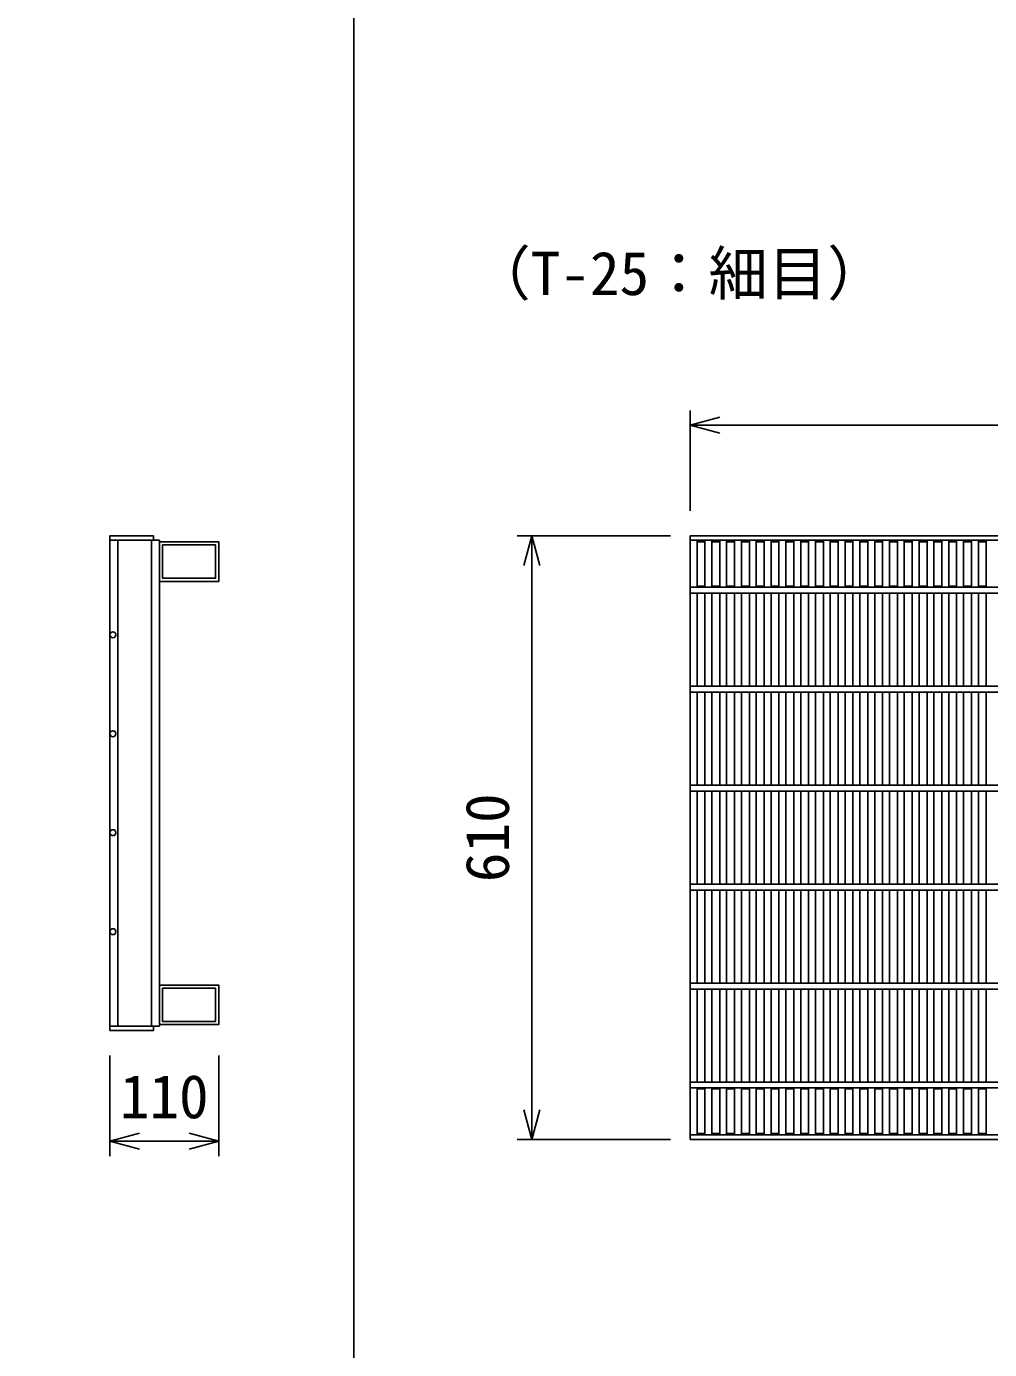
# Model space of a CAD drawing. Units: millimetres, scale not verified. Extents: x -25200 to 25200, y -8910 to 8910.
# Drawn here: x -20115 to -19141, y -6132 to -4795 of the extents above; entities that cross this region are included whole.
import ezdxf
from ezdxf.enums import TextEntityAlignment as Align

# ---------------------------------------------------------------- set-up
doc = ezdxf.new("R2010")
doc.units = ezdxf.units.MM
doc.header["$LTSCALE"] = 30
for name, color, linetype, lineweight in [('0-0_DIM', 7, 'Continuous', 25), ('0-2_HATCH', 6, 'Continuous', 25), ('0-6_TXT', 7, 'Continuous', 25)]:
    doc.layers.add(name, color=color, linetype=linetype, lineweight=lineweight)
doc.styles.add('ＭＳ ゴシック', font='')
doc.styles.get('ＭＳ ゴシック').set_extended_font_data('MS Gothic')

msp = doc.modelspace()

# ---------------------------------------------------------------- linework, layer by layer
at = {"layer": '0-0_DIM'}
for p, q in [((-19443.8, -5284.37), (-19443.8, -5182.78)), ((-18448.8, -5197.78), (-19443.8, -5197.78)), ((-19463.8, -5309.59), (-19618.8, -5309.59)), ((-19603.8, -5309.59), (-19603.8, -5919.59)), ((-20030.45, -5834.82), (-20030.45, -5936.4)), ((-19920.45, -5834.82), (-19920.45, -5936.4)), ((-19920.45, -5921.4), (-20030.45, -5921.4)), ((-19463.8, -5919.59), (-19618.8, -5919.59))]:
    msp.add_line(p, q, dxfattribs=at)
for points in [[(-19413.8, -5205.82), (-19443.8, -5197.78), (-19413.8, -5189.74)], [(-19611.83, -5339.59), (-19603.8, -5309.59), (-19595.76, -5339.59)], [(-19595.76, -5889.59), (-19603.8, -5919.59), (-19611.83, -5889.59)], [(-20000.45, -5929.44), (-20030.45, -5921.4), (-20000.45, -5913.36)], [(-19950.45, -5913.36), (-19920.45, -5921.4), (-19950.45, -5929.44)]]:
    msp.add_lwpolyline(points, dxfattribs=at)
at = {"layer": '0-2_HATCH'}
for p, q in [((-20030.45, -5309.59), (-20030.45, -5809.59)), ((-20030.45, -5314.09), (-19980.45, -5314.09)), ((-20022.45, -5805.09), (-20022.45, -5314.09)), ((-19988.45, -5805.09), (-19988.45, -5314.09)), ((-19980.45, -5805.09), (-19980.45, -5314.09)), ((-19443.8, -5309.59), (-19443.8, -5919.59)), ((-18448.8, -5309.59), (-19443.8, -5309.59)), ((-18448.8, -5314.09), (-19443.8, -5314.09)), ((-19436.8, -5314.09), (-19436.8, -5361.59)), ((-19428.83, -5315.59), (-19436.8, -5315.59)), ((-19428.83, -5314.09), (-19428.83, -5361.59)), ((-19421.83, -5314.09), (-19421.83, -5361.59)), ((-19413.86, -5315.59), (-19421.83, -5315.59)), ((-19413.86, -5314.09), (-19413.86, -5361.59)), ((-19406.86, -5314.09), (-19406.86, -5361.59)), ((-19398.89, -5315.59), (-19406.86, -5315.59)), ((-19398.89, -5314.09), (-19398.89, -5361.59)), ((-19391.89, -5314.09), (-19391.89, -5361.59)), ((-19383.92, -5315.59), (-19391.89, -5315.59)), ((-19383.92, -5314.09), (-19383.92, -5361.59)), ((-19376.92, -5314.09), (-19376.92, -5361.59)), ((-19368.95, -5315.59), (-19376.92, -5315.59)), ((-19368.95, -5314.09), (-19368.95, -5361.59)), ((-19361.95, -5314.09), (-19361.95, -5361.59)), ((-19353.98, -5315.59), (-19361.95, -5315.59)), ((-19353.98, -5314.09), (-19353.98, -5361.59)), ((-19346.98, -5314.09), (-19346.98, -5361.59)), ((-19339.01, -5315.59), (-19346.98, -5315.59)), ((-19339.01, -5314.09), (-19339.01, -5361.59)), ((-19332.01, -5314.09), (-19332.01, -5361.59)), ((-19324.04, -5315.59), (-19332.01, -5315.59)), ((-19324.04, -5314.09), (-19324.04, -5361.59)), ((-19317.04, -5314.09), (-19317.04, -5361.59)), ((-19309.07, -5315.59), (-19317.04, -5315.59)), ((-19309.07, -5314.09), (-19309.07, -5361.59)), ((-19302.07, -5314.09), (-19302.07, -5361.59)), ((-19294.1, -5315.59), (-19302.07, -5315.59)), ((-19294.1, -5314.09), (-19294.1, -5361.59)), ((-19287.1, -5314.09), (-19287.1, -5361.59)), ((-19279.13, -5315.59), (-19287.1, -5315.59)), ((-19279.13, -5314.09), (-19279.13, -5361.59)), ((-19272.13, -5314.09), (-19272.13, -5361.59)), ((-19264.16, -5315.59), (-19272.13, -5315.59)), ((-19264.16, -5314.09), (-19264.16, -5361.59)), ((-19257.16, -5314.09), (-19257.16, -5361.59)), ((-19249.19, -5315.59), (-19257.16, -5315.59)), ((-19249.19, -5314.09), (-19249.19, -5361.59)), ((-19242.19, -5314.09), (-19242.19, -5361.59)), ((-19234.22, -5315.59), (-19242.19, -5315.59)), ((-19234.22, -5314.09), (-19234.22, -5361.59)), ((-19227.22, -5314.09), (-19227.22, -5361.59)), ((-19219.25, -5315.59), (-19227.22, -5315.59)), ((-19219.25, -5314.09), (-19219.25, -5361.59)), ((-19212.25, -5314.09), (-19212.25, -5361.59)), ((-19204.28, -5315.59), (-19212.25, -5315.59)), ((-19204.28, -5314.09), (-19204.28, -5361.59)), ((-19197.28, -5314.09), (-19197.28, -5361.59)), ((-19189.31, -5315.59), (-19197.28, -5315.59)), ((-19189.31, -5314.09), (-19189.31, -5361.59)), ((-19182.31, -5314.09), (-19182.31, -5361.59)), ((-19174.34, -5315.59), (-19182.31, -5315.59)), ((-19174.34, -5314.09), (-19174.34, -5361.59)), ((-19167.34, -5314.09), (-19167.34, -5361.59)), ((-19159.37, -5315.59), (-19167.34, -5315.59)), ((-19159.37, -5314.09), (-19159.37, -5361.59)), ((-19152.37, -5314.09), (-19152.37, -5361.59)), ((-19144.4, -5315.59), (-19152.37, -5315.59)), ((-19144.4, -5314.09), (-19144.4, -5361.59)), ((-18448.8, -5361.59), (-19443.8, -5361.59)), ((-19428.83, -5360.59), (-19436.8, -5360.59)), ((-19413.86, -5360.59), (-19421.83, -5360.59)), ((-19398.89, -5360.59), (-19406.86, -5360.59)), ((-19383.92, -5360.59), (-19391.89, -5360.59)), ((-19368.95, -5360.59), (-19376.92, -5360.59)), ((-19353.98, -5360.59), (-19361.95, -5360.59)), ((-19339.01, -5360.59), (-19346.98, -5360.59)), ((-19324.04, -5360.59), (-19332.01, -5360.59)), ((-19309.07, -5360.59), (-19317.04, -5360.59)), ((-19294.1, -5360.59), (-19302.07, -5360.59)), ((-19279.13, -5360.59), (-19287.1, -5360.59)), ((-19264.16, -5360.59), (-19272.13, -5360.59)), ((-19249.19, -5360.59), (-19257.16, -5360.59)), ((-19234.22, -5360.59), (-19242.19, -5360.59)), ((-19219.25, -5360.59), (-19227.22, -5360.59)), ((-19204.28, -5360.59), (-19212.25, -5360.59)), ((-19189.31, -5360.59), (-19197.28, -5360.59)), ((-19174.34, -5360.59), (-19182.31, -5360.59)), ((-19159.37, -5360.59), (-19167.34, -5360.59)), ((-19144.4, -5360.59), (-19152.37, -5360.59)), ((-19443.8, -5367.59), (-18448.8, -5367.59)), ((-19436.8, -5461.59), (-19436.8, -5367.59)), ((-19428.83, -5461.59), (-19428.83, -5367.59)), ((-19421.83, -5461.59), (-19421.83, -5367.59)), ((-19413.86, -5461.59), (-19413.86, -5367.59)), ((-19406.86, -5461.59), (-19406.86, -5367.59)), ((-19398.89, -5461.59), (-19398.89, -5367.59)), ((-19391.89, -5461.59), (-19391.89, -5367.59)), ((-19383.92, -5461.59), (-19383.92, -5367.59)), ((-19376.92, -5461.59), (-19376.92, -5367.59)), ((-19368.95, -5461.59), (-19368.95, -5367.59)), ((-19361.95, -5461.59), (-19361.95, -5367.59)), ((-19353.98, -5461.59), (-19353.98, -5367.59)), ((-19346.98, -5461.59), (-19346.98, -5367.59)), ((-19339.01, -5461.59), (-19339.01, -5367.59)), ((-19332.01, -5461.59), (-19332.01, -5367.59)), ((-19324.04, -5461.59), (-19324.04, -5367.59)), ((-19317.04, -5461.59), (-19317.04, -5367.59)), ((-19309.07, -5461.59), (-19309.07, -5367.59)), ((-19302.07, -5461.59), (-19302.07, -5367.59)), ((-19294.1, -5461.59), (-19294.1, -5367.59)), ((-19287.1, -5461.59), (-19287.1, -5367.59)), ((-19279.13, -5461.59), (-19279.13, -5367.59)), ((-19272.13, -5461.59), (-19272.13, -5367.59)), ((-19264.16, -5461.59), (-19264.16, -5367.59)), ((-19257.16, -5461.59), (-19257.16, -5367.59)), ((-19249.19, -5461.59), (-19249.19, -5367.59)), ((-19242.19, -5461.59), (-19242.19, -5367.59)), ((-19234.22, -5461.59), (-19234.22, -5367.59)), ((-19227.22, -5461.59), (-19227.22, -5367.59)), ((-19219.25, -5461.59), (-19219.25, -5367.59)), ((-19212.25, -5461.59), (-19212.25, -5367.59)), ((-19204.28, -5461.59), (-19204.28, -5367.59)), ((-19197.28, -5461.59), (-19197.28, -5367.59)), ((-19189.31, -5461.59), (-19189.31, -5367.59)), ((-19182.31, -5461.59), (-19182.31, -5367.59)), ((-19174.34, -5461.59), (-19174.34, -5367.59)), ((-19167.34, -5461.59), (-19167.34, -5367.59)), ((-19159.37, -5461.59), (-19159.37, -5367.59)), ((-19152.37, -5461.59), (-19152.37, -5367.59)), ((-19144.4, -5461.59), (-19144.4, -5367.59)), ((-18448.8, -5461.59), (-19443.8, -5461.59)), ((-19443.8, -5467.59), (-18448.8, -5467.59)), ((-19436.8, -5561.59), (-19436.8, -5467.59)), ((-19428.83, -5561.59), (-19428.83, -5467.59)), ((-19421.83, -5561.59), (-19421.83, -5467.59)), ((-19413.86, -5561.59), (-19413.86, -5467.59)), ((-19406.86, -5561.59), (-19406.86, -5467.59)), ((-19398.89, -5561.59), (-19398.89, -5467.59)), ((-19391.89, -5561.59), (-19391.89, -5467.59)), ((-19383.92, -5561.59), (-19383.92, -5467.59)), ((-19376.92, -5561.59), (-19376.92, -5467.59)), ((-19368.95, -5561.59), (-19368.95, -5467.59)), ((-19361.95, -5561.59), (-19361.95, -5467.59)), ((-19353.98, -5561.59), (-19353.98, -5467.59)), ((-19346.98, -5561.59), (-19346.98, -5467.59)), ((-19339.01, -5561.59), (-19339.01, -5467.59)), ((-19332.01, -5561.59), (-19332.01, -5467.59)), ((-19324.04, -5561.59), (-19324.04, -5467.59)), ((-19317.04, -5561.59), (-19317.04, -5467.59)), ((-19309.07, -5561.59), (-19309.07, -5467.59)), ((-19302.07, -5561.59), (-19302.07, -5467.59)), ((-19294.1, -5561.59), (-19294.1, -5467.59)), ((-19287.1, -5561.59), (-19287.1, -5467.59)), ((-19279.13, -5561.59), (-19279.13, -5467.59)), ((-19272.13, -5561.59), (-19272.13, -5467.59)), ((-19264.16, -5561.59), (-19264.16, -5467.59)), ((-19257.16, -5561.59), (-19257.16, -5467.59)), ((-19249.19, -5561.59), (-19249.19, -5467.59)), ((-19242.19, -5561.59), (-19242.19, -5467.59)), ((-19234.22, -5561.59), (-19234.22, -5467.59)), ((-19227.22, -5561.59), (-19227.22, -5467.59)), ((-19219.25, -5561.59), (-19219.25, -5467.59)), ((-19212.25, -5561.59), (-19212.25, -5467.59)), ((-19204.28, -5561.59), (-19204.28, -5467.59)), ((-19197.28, -5561.59), (-19197.28, -5467.59)), ((-19189.31, -5561.59), (-19189.31, -5467.59)), ((-19182.31, -5561.59), (-19182.31, -5467.59)), ((-19174.34, -5561.59), (-19174.34, -5467.59)), ((-19167.34, -5561.59), (-19167.34, -5467.59)), ((-19159.37, -5561.59), (-19159.37, -5467.59)), ((-19152.37, -5561.59), (-19152.37, -5467.59)), ((-19144.4, -5561.59), (-19144.4, -5467.59)), ((-18448.8, -5561.59), (-19443.8, -5561.59)), ((-19443.8, -5567.59), (-18448.8, -5567.59)), ((-19436.8, -5661.59), (-19436.8, -5567.59)), ((-19428.83, -5661.59), (-19428.83, -5567.59)), ((-19421.83, -5661.59), (-19421.83, -5567.59)), ((-19413.86, -5661.59), (-19413.86, -5567.59)), ((-19406.86, -5661.59), (-19406.86, -5567.59)), ((-19398.89, -5661.59), (-19398.89, -5567.59)), ((-19391.89, -5661.59), (-19391.89, -5567.59)), ((-19383.92, -5661.59), (-19383.92, -5567.59)), ((-19376.92, -5661.59), (-19376.92, -5567.59)), ((-19368.95, -5661.59), (-19368.95, -5567.59)), ((-19361.95, -5661.59), (-19361.95, -5567.59)), ((-19353.98, -5661.59), (-19353.98, -5567.59)), ((-19346.98, -5661.59), (-19346.98, -5567.59)), ((-19339.01, -5661.59), (-19339.01, -5567.59)), ((-19332.01, -5661.59), (-19332.01, -5567.59)), ((-19324.04, -5661.59), (-19324.04, -5567.59)), ((-19317.04, -5661.59), (-19317.04, -5567.59)), ((-19309.07, -5661.59), (-19309.07, -5567.59)), ((-19302.07, -5661.59), (-19302.07, -5567.59)), ((-19294.1, -5661.59), (-19294.1, -5567.59)), ((-19287.1, -5661.59), (-19287.1, -5567.59)), ((-19279.13, -5661.59), (-19279.13, -5567.59)), ((-19272.13, -5661.59), (-19272.13, -5567.59)), ((-19264.16, -5661.59), (-19264.16, -5567.59)), ((-19257.16, -5661.59), (-19257.16, -5567.59)), ((-19249.19, -5661.59), (-19249.19, -5567.59)), ((-19242.19, -5661.59), (-19242.19, -5567.59)), ((-19234.22, -5661.59), (-19234.22, -5567.59)), ((-19227.22, -5661.59), (-19227.22, -5567.59)), ((-19219.25, -5661.59), (-19219.25, -5567.59)), ((-19212.25, -5661.59), (-19212.25, -5567.59)), ((-19204.28, -5661.59), (-19204.28, -5567.59)), ((-19197.28, -5661.59), (-19197.28, -5567.59)), ((-19189.31, -5661.59), (-19189.31, -5567.59)), ((-19182.31, -5661.59), (-19182.31, -5567.59)), ((-19174.34, -5661.59), (-19174.34, -5567.59)), ((-19167.34, -5661.59), (-19167.34, -5567.59)), ((-19159.37, -5661.59), (-19159.37, -5567.59)), ((-19152.37, -5661.59), (-19152.37, -5567.59)), ((-19144.4, -5661.59), (-19144.4, -5567.59)), ((-18448.8, -5661.59), (-19443.8, -5661.59)), ((-19443.8, -5667.59), (-18448.8, -5667.59)), ((-19436.8, -5761.59), (-19436.8, -5667.59)), ((-19428.83, -5761.59), (-19428.83, -5667.59)), ((-19421.83, -5761.59), (-19421.83, -5667.59)), ((-19413.86, -5761.59), (-19413.86, -5667.59)), ((-19406.86, -5761.59), (-19406.86, -5667.59)), ((-19398.89, -5761.59), (-19398.89, -5667.59)), ((-19391.89, -5761.59), (-19391.89, -5667.59)), ((-19383.92, -5761.59), (-19383.92, -5667.59)), ((-19376.92, -5761.59), (-19376.92, -5667.59)), ((-19368.95, -5761.59), (-19368.95, -5667.59)), ((-19361.95, -5761.59), (-19361.95, -5667.59)), ((-19353.98, -5761.59), (-19353.98, -5667.59)), ((-19346.98, -5761.59), (-19346.98, -5667.59)), ((-19339.01, -5761.59), (-19339.01, -5667.59)), ((-19332.01, -5761.59), (-19332.01, -5667.59)), ((-19324.04, -5761.59), (-19324.04, -5667.59)), ((-19317.04, -5761.59), (-19317.04, -5667.59)), ((-19309.07, -5761.59), (-19309.07, -5667.59)), ((-19302.07, -5761.59), (-19302.07, -5667.59)), ((-19294.1, -5761.59), (-19294.1, -5667.59)), ((-19287.1, -5761.59), (-19287.1, -5667.59)), ((-19279.13, -5761.59), (-19279.13, -5667.59)), ((-19272.13, -5761.59), (-19272.13, -5667.59)), ((-19264.16, -5761.59), (-19264.16, -5667.59)), ((-19257.16, -5761.59), (-19257.16, -5667.59)), ((-19249.19, -5761.59), (-19249.19, -5667.59)), ((-19242.19, -5761.59), (-19242.19, -5667.59)), ((-19234.22, -5761.59), (-19234.22, -5667.59)), ((-19227.22, -5761.59), (-19227.22, -5667.59)), ((-19219.25, -5761.59), (-19219.25, -5667.59)), ((-19212.25, -5761.59), (-19212.25, -5667.59)), ((-19204.28, -5761.59), (-19204.28, -5667.59)), ((-19197.28, -5761.59), (-19197.28, -5667.59)), ((-19189.31, -5761.59), (-19189.31, -5667.59)), ((-19182.31, -5761.59), (-19182.31, -5667.59)), ((-19174.34, -5761.59), (-19174.34, -5667.59)), ((-19167.34, -5761.59), (-19167.34, -5667.59)), ((-19159.37, -5761.59), (-19159.37, -5667.59)), ((-19152.37, -5761.59), (-19152.37, -5667.59)), ((-19144.4, -5761.59), (-19144.4, -5667.59)), ((-18448.8, -5761.59), (-19443.8, -5761.59)), ((-19443.8, -5767.59), (-18448.8, -5767.59)), ((-19436.8, -5861.59), (-19436.8, -5767.59)), ((-19428.83, -5861.59), (-19428.83, -5767.59)), ((-19421.83, -5861.59), (-19421.83, -5767.59)), ((-19413.86, -5861.59), (-19413.86, -5767.59)), ((-19406.86, -5861.59), (-19406.86, -5767.59)), ((-19398.89, -5861.59), (-19398.89, -5767.59)), ((-19391.89, -5861.59), (-19391.89, -5767.59)), ((-19383.92, -5861.59), (-19383.92, -5767.59)), ((-19376.92, -5861.59), (-19376.92, -5767.59)), ((-19368.95, -5861.59), (-19368.95, -5767.59)), ((-19361.95, -5861.59), (-19361.95, -5767.59)), ((-19353.98, -5861.59), (-19353.98, -5767.59)), ((-19346.98, -5861.59), (-19346.98, -5767.59)), ((-19339.01, -5861.59), (-19339.01, -5767.59)), ((-19332.01, -5861.59), (-19332.01, -5767.59)), ((-19324.04, -5861.59), (-19324.04, -5767.59)), ((-19317.04, -5861.59), (-19317.04, -5767.59)), ((-19309.07, -5861.59), (-19309.07, -5767.59)), ((-19302.07, -5861.59), (-19302.07, -5767.59)), ((-19294.1, -5861.59), (-19294.1, -5767.59)), ((-19287.1, -5861.59), (-19287.1, -5767.59)), ((-19279.13, -5861.59), (-19279.13, -5767.59)), ((-19272.13, -5861.59), (-19272.13, -5767.59)), ((-19264.16, -5861.59), (-19264.16, -5767.59)), ((-19257.16, -5861.59), (-19257.16, -5767.59)), ((-19249.19, -5861.59), (-19249.19, -5767.59)), ((-19242.19, -5861.59), (-19242.19, -5767.59)), ((-19234.22, -5861.59), (-19234.22, -5767.59)), ((-19227.22, -5861.59), (-19227.22, -5767.59)), ((-19219.25, -5861.59), (-19219.25, -5767.59)), ((-19212.25, -5861.59), (-19212.25, -5767.59)), ((-19204.28, -5861.59), (-19204.28, -5767.59)), ((-19197.28, -5861.59), (-19197.28, -5767.59)), ((-19189.31, -5861.59), (-19189.31, -5767.59)), ((-19182.31, -5861.59), (-19182.31, -5767.59)), ((-19174.34, -5861.59), (-19174.34, -5767.59)), ((-19167.34, -5861.59), (-19167.34, -5767.59)), ((-19159.37, -5861.59), (-19159.37, -5767.59)), ((-19152.37, -5861.59), (-19152.37, -5767.59)), ((-19144.4, -5861.59), (-19144.4, -5767.59)), ((-20030.45, -5805.09), (-19980.45, -5805.09)), ((-18448.8, -5861.59), (-19443.8, -5861.59)), ((-19443.8, -5867.59), (-18448.8, -5867.59)), ((-19436.8, -5915.09), (-19436.8, -5867.59)), ((-19428.83, -5868.59), (-19436.8, -5868.59)), ((-19428.83, -5915.09), (-19428.83, -5867.59)), ((-19421.83, -5915.09), (-19421.83, -5867.59)), ((-19413.86, -5868.59), (-19421.83, -5868.59)), ((-19413.86, -5915.09), (-19413.86, -5867.59)), ((-19406.86, -5915.09), (-19406.86, -5867.59)), ((-19398.89, -5868.59), (-19406.86, -5868.59)), ((-19398.89, -5915.09), (-19398.89, -5867.59)), ((-19391.89, -5915.09), (-19391.89, -5867.59)), ((-19383.92, -5868.59), (-19391.89, -5868.59)), ((-19383.92, -5915.09), (-19383.92, -5867.59)), ((-19376.92, -5915.09), (-19376.92, -5867.59)), ((-19368.95, -5868.59), (-19376.92, -5868.59)), ((-19368.95, -5915.09), (-19368.95, -5867.59)), ((-19361.95, -5915.09), (-19361.95, -5867.59)), ((-19353.98, -5868.59), (-19361.95, -5868.59)), ((-19353.98, -5915.09), (-19353.98, -5867.59)), ((-19346.98, -5915.09), (-19346.98, -5867.59)), ((-19339.01, -5868.59), (-19346.98, -5868.59)), ((-19339.01, -5915.09), (-19339.01, -5867.59)), ((-19332.01, -5915.09), (-19332.01, -5867.59)), ((-19324.04, -5868.59), (-19332.01, -5868.59)), ((-19324.04, -5915.09), (-19324.04, -5867.59)), ((-19317.04, -5915.09), (-19317.04, -5867.59)), ((-19309.07, -5868.59), (-19317.04, -5868.59)), ((-19309.07, -5915.09), (-19309.07, -5867.59)), ((-19302.07, -5915.09), (-19302.07, -5867.59)), ((-19294.1, -5868.59), (-19302.07, -5868.59)), ((-19294.1, -5915.09), (-19294.1, -5867.59)), ((-19287.1, -5915.09), (-19287.1, -5867.59)), ((-19279.13, -5868.59), (-19287.1, -5868.59)), ((-19279.13, -5915.09), (-19279.13, -5867.59)), ((-19272.13, -5915.09), (-19272.13, -5867.59)), ((-19264.16, -5868.59), (-19272.13, -5868.59)), ((-19264.16, -5915.09), (-19264.16, -5867.59)), ((-19257.16, -5915.09), (-19257.16, -5867.59)), ((-19249.19, -5868.59), (-19257.16, -5868.59)), ((-19249.19, -5915.09), (-19249.19, -5867.59)), ((-19242.19, -5915.09), (-19242.19, -5867.59)), ((-19234.22, -5868.59), (-19242.19, -5868.59)), ((-19234.22, -5915.09), (-19234.22, -5867.59)), ((-19227.22, -5915.09), (-19227.22, -5867.59)), ((-19219.25, -5868.59), (-19227.22, -5868.59)), ((-19219.25, -5915.09), (-19219.25, -5867.59)), ((-19212.25, -5915.09), (-19212.25, -5867.59)), ((-19204.28, -5868.59), (-19212.25, -5868.59)), ((-19204.28, -5915.09), (-19204.28, -5867.59)), ((-19197.28, -5915.09), (-19197.28, -5867.59)), ((-19189.31, -5868.59), (-19197.28, -5868.59)), ((-19189.31, -5915.09), (-19189.31, -5867.59)), ((-19182.31, -5915.09), (-19182.31, -5867.59)), ((-19174.34, -5868.59), (-19182.31, -5868.59)), ((-19174.34, -5915.09), (-19174.34, -5867.59)), ((-19167.34, -5915.09), (-19167.34, -5867.59)), ((-19159.37, -5868.59), (-19167.34, -5868.59)), ((-19159.37, -5915.09), (-19159.37, -5867.59)), ((-19152.37, -5915.09), (-19152.37, -5867.59)), ((-19144.4, -5868.59), (-19152.37, -5868.59)), ((-19144.4, -5915.09), (-19144.4, -5867.59)), ((-18448.8, -5915.09), (-19443.8, -5915.09)), ((-18448.8, -5919.59), (-19443.8, -5919.59)), ((-19428.83, -5913.59), (-19436.8, -5913.59)), ((-19413.86, -5913.59), (-19421.83, -5913.59)), ((-19398.89, -5913.59), (-19406.86, -5913.59)), ((-19383.92, -5913.59), (-19391.89, -5913.59)), ((-19368.95, -5913.59), (-19376.92, -5913.59)), ((-19353.98, -5913.59), (-19361.95, -5913.59)), ((-19339.01, -5913.59), (-19346.98, -5913.59)), ((-19324.04, -5913.59), (-19332.01, -5913.59)), ((-19309.07, -5913.59), (-19317.04, -5913.59)), ((-19294.1, -5913.59), (-19302.07, -5913.59)), ((-19279.13, -5913.59), (-19287.1, -5913.59)), ((-19264.16, -5913.59), (-19272.13, -5913.59)), ((-19249.19, -5913.59), (-19257.16, -5913.59)), ((-19234.22, -5913.59), (-19242.19, -5913.59)), ((-19219.25, -5913.59), (-19227.22, -5913.59)), ((-19204.28, -5913.59), (-19212.25, -5913.59)), ((-19189.31, -5913.59), (-19197.28, -5913.59)), ((-19174.34, -5913.59), (-19182.31, -5913.59)), ((-19159.37, -5913.59), (-19167.34, -5913.59)), ((-19144.4, -5913.59), (-19152.37, -5913.59))]:
    msp.add_line(p, q, dxfattribs=at)
for points in [[(-20030.45, -5309.59), (-19986.45, -5309.59), (-19986.45, -5314.09)], [(-20030.45, -5809.59), (-19986.45, -5809.59), (-19986.45, -5805.09)]]:
    msp.add_lwpolyline(points, dxfattribs=at)
for points in [[(-19980.45, -5315.59), (-19920.45, -5315.59), (-19920.45, -5355.59), (-19980.45, -5355.59)], [(-19977.25, -5318.79), (-19923.65, -5318.79), (-19923.65, -5352.39), (-19977.25, -5352.39)], [(-19980.45, -5803.59), (-19920.45, -5803.59), (-19920.45, -5763.59), (-19980.45, -5763.59)], [(-19977.25, -5800.39), (-19923.65, -5800.39), (-19923.65, -5766.79), (-19977.25, -5766.79)]]:
    msp.add_lwpolyline(points, close=True, dxfattribs=at)
for centre in [(-20027.45, -5409.59), (-20027.45, -5509.59), (-20027.45, -5609.59), (-20027.45, -5709.59)]:
    msp.add_circle(centre, 3, dxfattribs=at)
at = {"layer": '0-6_TXT'}
for points in [[(-21583.96, -6234.72), (-19783.96, -6234.72), (-19783.96, -3384.72), (-21583.96, -3384.72)], [(-19783.96, -6234.72), (-17983.96, -6234.72), (-17983.96, -3384.72), (-19783.96, -3384.72)]]:
    msp.add_lwpolyline(points, close=True, dxfattribs=at)

# ---------------------------------------------------------------- texts
at = {"layer": '0-0_DIM', "style": 'ＭＳ ゴシック'}
for s, p in [('（T-25：細目）', (-19664.93, -5079.41)), ('（T-25：細目）', (-19664.93, -5079.41)), ('110', (-20020.45, -5911.4))]:
    msp.add_text(s, height=43.99, dxfattribs=at).set_placement(p, align=Align.BOTTOM_LEFT)
msp.add_text('610', height=43.99, rotation=90, dxfattribs=at).set_placement((-19613.8, -5659.59), align=Align.BOTTOM_LEFT)

doc.saveas('drawing.dxf')
